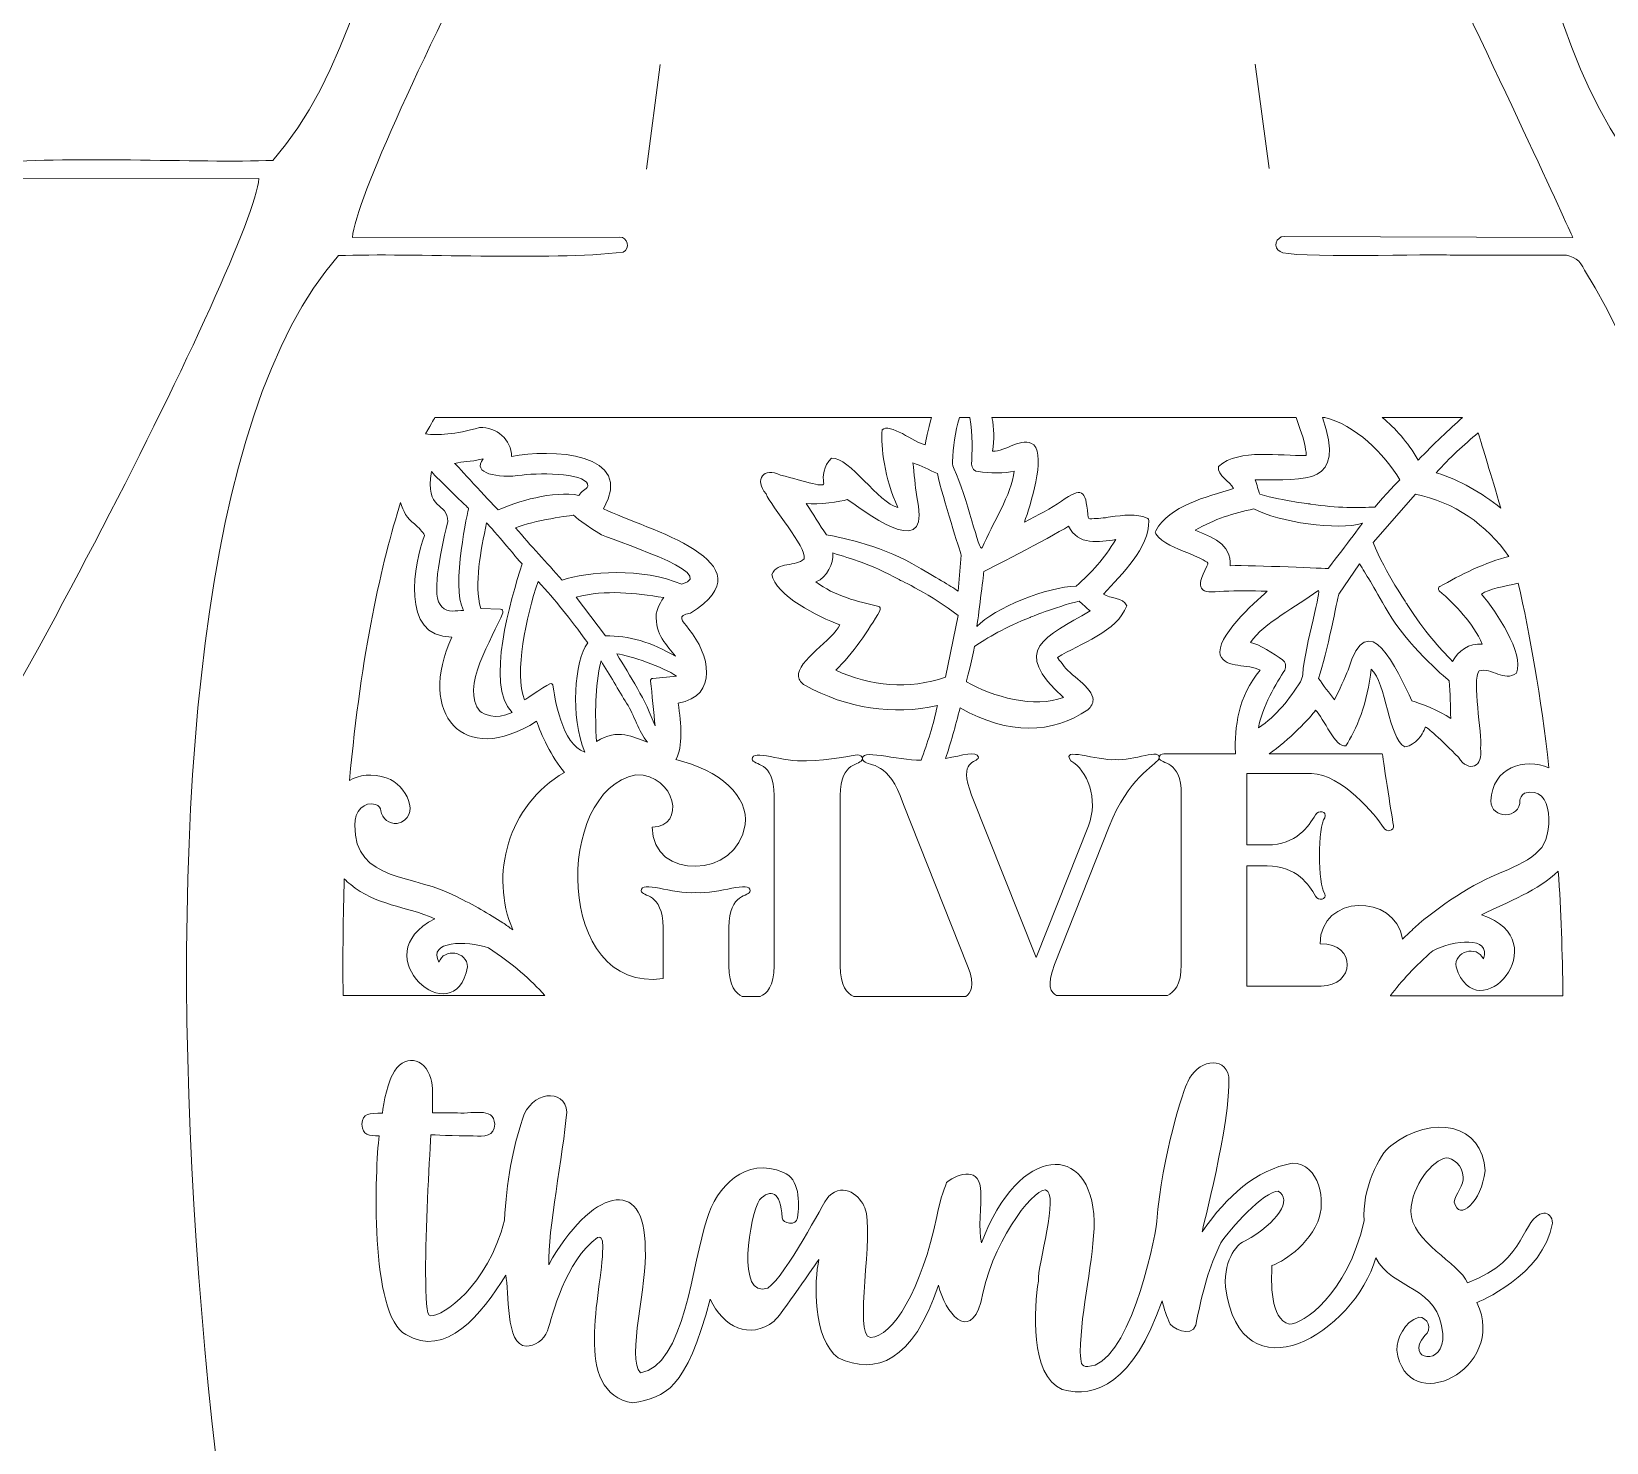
# Model space of a CAD drawing. Header units: inches. Extents: x -0.2 to 23, y 0 to 27.3.
# Drawn here: x 2.723 to 6.489, y 2.411 to 5.786 of the extents above; entities that cross this region are included whole.
import ezdxf

# ---------------------------------------------------------------- set-up
doc = ezdxf.new("R2010")
doc.units = ezdxf.units.IN
doc.header["$MEASUREMENT"] = 0
doc.layers.add('Paper Pumpkin Give Thanks', color=7, linetype='Continuous', lineweight=0)

msp = doc.modelspace()

# ---------------------------------------------------------------- linework, layer by layer
at = {"layer": 'Paper Pumpkin Give Thanks'}
for points, knots in [([(0.3208, 5.5125), (0.3292, 5.4903), (0.3486, 5.4764), (0.3722, 5.4764), (0.3722, 5.4764), (0.6417, 5.4764), (0.6417, 5.4764), (0.6681, 5.4736), (1.0361, 5.4847), (1.0486, 5.4681), (1.0667, 5.4597), (1.0583, 5.4319), (1.0389, 5.4319), (1.0389, 5.4319), (0.3486, 5.4347), (0.3486, 5.4347), (0.3486, 5.4347), (1.0014, 3.9847), (1.2917, 3.6569), (1.6903, 3.2097), (1.7681, 2.7278), (1.8056, 2.7278), (1.8417, 2.7278), (1.9778, 3.25), (2.3486, 3.6708), (2.5917, 3.9764), (3.2486, 5.25), (3.2667, 5.4347), (3.2667, 5.4347), (2.6278, 5.4333), (2.6278, 5.4333), (2.6083, 5.4333), (2.6014, 5.4611), (2.6194, 5.4694), (2.7944, 5.4903), (3.125, 5.4708), (3.3, 5.4778), (3.9667, 6.2347), (3.5722, 9.3139), (3.25, 9.8556), (3.2333, 9.8889), (3.2, 9.9111), (3.1639, 9.9111), (3.1639, 9.9111), (2.6083, 9.9111), (2.6083, 9.9111), (2.5833, 9.9111), (2.5694, 9.9236), (2.5611, 9.9403), (2.5514, 9.9639), (2.8347, 9.9542), (2.8361, 9.9778), (2.8264, 10.1208), (2.8875, 10.5028), (2.6639, 10.4986), (2.6639, 10.4986), (1.0181, 10.4986), (1.0181, 10.4986), (0.7778, 10.5), (0.8569, 10.1306), (0.8417, 9.9667), (0.8417, 9.9556), (1.1167, 9.9444), (1.1111, 9.9361), (1.1014, 9.9208), (1.0847, 9.9097), (1.0653, 9.9097), (1.0653, 9.9097), (0.5083, 9.9097), (0.5083, 9.9097), (0.4653, 9.9097), (0.425, 9.8833), (0.4083, 9.8417), (0.0403, 9.05), (-0.2472, 6.3847), (0.3208, 5.5125)], [0, 0, 0, 0, 1, 1, 1, 2, 2, 2, 3, 3, 3, 4, 4, 4, 5, 5, 5, 6, 6, 6, 7, 7, 7, 8, 8, 8, 9, 9, 9, 10, 10, 10, 11, 11, 11, 12, 12, 12, 13, 13, 13, 14, 14, 14, 15, 15, 15, 16, 16, 16, 17, 17, 17, 18, 18, 18, 19, 19, 19, 20, 20, 20, 21, 21, 21, 22, 22, 22, 23, 23, 23, 24, 24, 24, 25, 25, 25, 25]), ([(6.5236, 5.5125), (6.5319, 5.4903), (6.5514, 5.4764), (6.575, 5.4764), (6.575, 5.4764), (6.8444, 5.4764), (6.8444, 5.4764), (6.8708, 5.4736), (7.2389, 5.4847), (7.2514, 5.4681), (7.2694, 5.4597), (7.2611, 5.4319), (7.2417, 5.4319), (7.2417, 5.4319), (6.5514, 5.4347), (6.5514, 5.4347), (6.5514, 5.4347), (7.2042, 3.9847), (7.4944, 3.6569), (7.8931, 3.2097), (7.9708, 2.7278), (8.0083, 2.7278), (8.0444, 2.7278), (8.1806, 3.25), (8.5514, 3.6708), (8.7944, 3.9764), (9.4514, 5.25), (9.4694, 5.4347), (9.4694, 5.4347), (8.8306, 5.4333), (8.8306, 5.4333), (8.8111, 5.4333), (8.8042, 5.4611), (8.8222, 5.4694), (8.9972, 5.4903), (9.3278, 5.4708), (9.5028, 5.4778), (10.1694, 6.2347), (9.775, 9.3139), (9.4528, 9.8556), (9.4361, 9.8889), (9.4028, 9.9111), (9.3667, 9.9111), (9.3667, 9.9111), (8.8111, 9.9111), (8.8111, 9.9111), (8.7861, 9.9111), (8.7722, 9.9236), (8.7639, 9.9403), (8.7542, 9.9639), (9.0375, 9.9542), (9.0389, 9.9778), (9.0292, 10.1208), (9.0903, 10.5028), (8.8667, 10.4986), (8.8667, 10.4986), (7.2208, 10.4986), (7.2208, 10.4986), (6.9806, 10.5), (7.0597, 10.1306), (7.0444, 9.9667), (7.0444, 9.9556), (7.3194, 9.9444), (7.3139, 9.9361), (7.3042, 9.9208), (7.2875, 9.9097), (7.2681, 9.9097), (7.2681, 9.9097), (6.7111, 9.9097), (6.7111, 9.9097), (6.6681, 9.9097), (6.6278, 9.8833), (6.6111, 9.8417), (6.2431, 9.05), (5.9556, 6.3847), (6.5236, 5.5125)], [0, 0, 0, 0, 1, 1, 1, 2, 2, 2, 3, 3, 3, 4, 4, 4, 5, 5, 5, 6, 6, 6, 7, 7, 7, 8, 8, 8, 9, 9, 9, 10, 10, 10, 11, 11, 11, 12, 12, 12, 13, 13, 13, 14, 14, 14, 15, 15, 15, 16, 16, 16, 17, 17, 17, 18, 18, 18, 19, 19, 19, 20, 20, 20, 21, 21, 21, 22, 22, 22, 23, 23, 23, 24, 24, 24, 25, 25, 25, 25]), ([(6.4361, 5.2153), (6.4278, 5.2375), (6.4083, 5.2514), (6.3847, 5.2514), (6.3847, 5.2514), (6.1153, 5.2514), (6.1153, 5.2514), (6.0889, 5.2542), (5.7208, 5.2431), (5.7083, 5.2597), (5.6903, 5.2681), (5.6986, 5.2958), (5.7181, 5.2958), (5.7181, 5.2958), (6.4083, 5.2931), (6.4083, 5.2931), (6.4083, 5.2931), (5.7556, 6.7431), (5.4653, 7.0708), (5.0667, 7.5181), (4.9889, 8), (4.9514, 8), (4.9153, 8), (4.7792, 7.4778), (4.4083, 7.0569), (4.1653, 6.7514), (3.5083, 5.4778), (3.4903, 5.2931), (3.4903, 5.2931), (4.1292, 5.2944), (4.1292, 5.2944), (4.1486, 5.2944), (4.1556, 5.2667), (4.1375, 5.2583), (3.9625, 5.2375), (3.6319, 5.2569), (3.4569, 5.25), (2.7903, 4.4931), (3.1847, 1.4139), (3.5069, 0.8722), (3.5236, 0.8389), (3.5569, 0.8167), (3.5931, 0.8167), (3.5931, 0.8167), (4.1486, 0.8167), (4.1486, 0.8167), (4.1736, 0.8167), (4.1875, 0.8042), (4.1958, 0.7875), (4.2056, 0.7639), (3.9222, 0.7736), (3.9208, 0.75), (3.9306, 0.6069), (3.8694, 0.225), (4.0931, 0.2292), (4.0931, 0.2292), (5.7375, 0.2292), (5.7375, 0.2292), (5.9778, 0.2278), (5.8986, 0.5972), (5.9139, 0.7611), (5.9139, 0.7722), (5.6389, 0.7833), (5.6444, 0.7917), (5.6542, 0.8069), (5.6708, 0.8181), (5.6903, 0.8181), (5.6903, 0.8181), (6.25, 0.8181), (6.25, 0.8181), (6.2931, 0.8181), (6.3333, 0.8444), (6.35, 0.8861), (6.7167, 1.6778), (7.0042, 4.3431), (6.4361, 5.2153)], [0, 0, 0, 0, 1, 1, 1, 2, 2, 2, 3, 3, 3, 4, 4, 4, 5, 5, 5, 6, 6, 6, 7, 7, 7, 8, 8, 8, 9, 9, 9, 10, 10, 10, 11, 11, 11, 12, 12, 12, 13, 13, 13, 14, 14, 14, 15, 15, 15, 16, 16, 16, 17, 17, 17, 18, 18, 18, 19, 19, 19, 20, 20, 20, 21, 21, 21, 22, 22, 22, 23, 23, 23, 24, 24, 24, 25, 25, 25, 25]), ([(4.2264, 5.7069), (4.2264, 5.7069), (4.1931, 5.4569), (4.1931, 5.4569), (4.1931, 5.4569), (4.2264, 5.7069), (4.2264, 5.7069)], [0, 0, 0, 0, 1, 1, 1, 2, 2, 2, 2]), ([(5.6486, 5.7083), (5.6486, 5.7083), (5.6819, 5.4583), (5.6819, 5.4583), (5.6819, 5.4583), (5.6486, 5.7083), (5.6486, 5.7083)], [0, 0, 0, 0, 1, 1, 1, 2, 2, 2, 2]), ([(3.6875, 4.8625), (3.6875, 4.8625), (4.875, 4.8625), (4.875, 4.8625), (4.8667, 4.8333), (4.8611, 4.8069), (4.8597, 4.7972), (4.8347, 4.8028), (4.7736, 4.8514), (4.7569, 4.8333), (4.7528, 4.7917), (4.7625, 4.7194), (4.7944, 4.6472), (4.7486, 4.6583), (4.6792, 4.7681), (4.6361, 4.7653), (4.6153, 4.7486), (4.6153, 4.7181), (4.6167, 4.7083), (4.625, 4.6903), (4.5722, 4.7111), (4.5139, 4.725), (4.4736, 4.7458), (4.45, 4.7139), (4.4792, 4.6806), (4.4917, 4.6486), (4.5764, 4.5528), (4.5708, 4.525), (4.55, 4.5042), (4.5069, 4.5194), (4.4931, 4.4875), (4.5014, 4.4375), (4.6042, 4.3861), (4.6556, 4.3667), (4.6403, 4.3319), (4.5528, 4.2806), (4.5569, 4.2431), (4.5583, 4.2347), (4.5639, 4.2278), (4.5722, 4.2222), (4.6736, 4.1667), (4.7833, 4.15), (4.8889, 4.1736), (4.8792, 4.1278), (4.8653, 4.0833), (4.85, 4.0431), (4.7931, 4.0417), (4.6986, 4.0736), (4.7111, 4.0431), (4.7194, 4.0278), (4.7667, 4.0444), (4.8, 3.9583), (4.8, 3.9583), (4.8083, 3.9375), (4.8083, 3.9375), (4.8083, 3.9375), (4.8083, 3.9375), (4.8083, 3.9375), (4.8083, 3.9375), (4.8083, 3.9375), (4.8083, 3.9375), (4.8083, 3.9375), (4.9611, 3.5514), (4.9611, 3.5514), (4.9806, 3.5014), (4.9681, 3.4861), (4.9569, 3.4778), (4.9569, 3.4778), (4.6889, 3.4778), (4.6889, 3.4778), (4.6736, 3.4861), (4.6569, 3.5014), (4.6569, 3.5514), (4.6569, 3.5514), (4.6569, 3.9583), (4.6569, 3.9583), (4.6569, 4.0431), (4.7069, 4.0292), (4.7097, 4.0458), (4.7097, 4.0528), (4.7042, 4.0556), (4.6972, 4.0556), (4.6903, 4.0556), (4.6292, 4.0417), (4.5764, 4.0417), (4.5194, 4.0375), (4.4458, 4.0708), (4.4458, 4.0458), (4.4486, 4.0292), (4.4986, 4.0431), (4.4986, 3.9583), (4.4986, 3.9583), (4.4986, 3.5514), (4.4986, 3.5514), (4.4986, 3.5014), (4.4806, 3.4847), (4.4653, 3.4778), (4.4653, 3.4778), (4.4222, 3.4778), (4.4222, 3.4778), (4.4069, 3.4861), (4.3903, 3.5014), (4.3903, 3.5514), (4.3903, 3.5514), (4.3903, 3.6431), (4.3903, 3.6431), (4.3903, 3.7278), (4.4403, 3.7153), (4.4417, 3.7306), (4.4417, 3.7569), (4.3681, 3.7222), (4.3111, 3.7264), (4.2542, 3.7222), (4.1806, 3.7569), (4.1806, 3.7306), (4.1833, 3.7153), (4.2319, 3.7278), (4.2333, 3.6431), (4.2333, 3.6431), (4.2333, 3.5208), (4.2333, 3.5208), (3.9736, 3.4847), (3.9722, 3.9708), (4.1681, 4.0083), (4.2639, 4.0083), (4.2889, 3.8833), (4.2069, 3.8833), (4.2069, 3.7542), (4.4111, 3.7597), (4.4292, 3.8889), (4.4389, 3.9569), (4.3681, 4.0194), (4.2639, 4.0444), (4.2806, 4.0764), (4.2764, 4.1292), (4.2694, 4.1792), (4.3667, 4.1972), (4.3444, 4.2972), (4.2944, 4.3569), (4.2792, 4.3778), (4.2639, 4.3889), (4.2986, 4.3944), (4.4958, 4.5181), (4.1944, 4.5944), (4.0903, 4.6444), (4.1708, 4.7792), (3.9611, 4.7889), (3.8708, 4.7694), (3.8708, 4.8097), (3.8347, 4.8403), (3.7944, 4.8389), (3.7347, 4.8222), (3.6944, 4.8194), (3.6653, 4.8236), (3.6806, 4.8514), (3.6875, 4.8625), (3.6875, 4.8625)], [0, 0, 0, 0, 1, 1, 1, 2, 2, 2, 3, 3, 3, 4, 4, 4, 5, 5, 5, 6, 6, 6, 7, 7, 7, 8, 8, 8, 9, 9, 9, 10, 10, 10, 11, 11, 11, 12, 12, 12, 13, 13, 13, 14, 14, 14, 15, 15, 15, 16, 16, 16, 17, 17, 17, 18, 18, 18, 19, 19, 19, 20, 20, 20, 21, 21, 21, 22, 22, 22, 23, 23, 23, 24, 24, 24, 25, 25, 25, 26, 26, 26, 27, 27, 27, 28, 28, 28, 29, 29, 29, 30, 30, 30, 31, 31, 31, 32, 32, 32, 33, 33, 33, 34, 34, 34, 35, 35, 35, 36, 36, 36, 37, 37, 37, 38, 38, 38, 39, 39, 39, 40, 40, 40, 41, 41, 41, 42, 42, 42, 43, 43, 43, 44, 44, 44, 45, 45, 45, 46, 46, 46, 47, 47, 47, 48, 48, 48, 49, 49, 49, 50, 50, 50, 51, 51, 51, 52, 52, 52, 52]), ([(5.0194, 4.8625), (5.0194, 4.8625), (5.7472, 4.8625), (5.7472, 4.8625), (5.7542, 4.8375), (5.7667, 4.8111), (5.7681, 4.7931), (5.7694, 4.7847), (5.7722, 4.7736), (5.7708, 4.7722), (5.7069, 4.7694), (5.6125, 4.7903), (5.5611, 4.7458), (5.5583, 4.7222), (5.5875, 4.7111), (5.5972, 4.6931), (5.5319, 4.6722), (5.4444, 4.6528), (5.4111, 4.5917), (5.4097, 4.5889), (5.4097, 4.5875), (5.4111, 4.5847), (5.4278, 4.5625), (5.4583, 4.55), (5.4875, 4.5389), (5.5028, 4.5333), (5.5167, 4.5264), (5.5292, 4.5194), (5.5375, 4.5153), (5.5375, 4.5153), (5.5333, 4.5069), (5.5194, 4.4778), (5.5139, 4.4639), (5.5208, 4.4542), (5.5278, 4.4444), (5.5417, 4.4444), (5.5736, 4.4472), (5.6056, 4.4486), (5.6389, 4.4486), (5.6778, 4.4472), (5.6444, 4.4181), (5.5542, 4.3361), (5.5653, 4.2944), (5.5792, 4.2611), (5.6319, 4.275), (5.6611, 4.2583), (5.6069, 4.1958), (5.6, 4.1208), (5.6014, 4.0611), (5.6014, 4.0597), (5.6014, 4.0597), (5.6014, 4.0583), (5.6014, 4.0583), (5.4306, 4.0583), (5.4306, 4.0583), (5.425, 4.0583), (5.4181, 4.0556), (5.4194, 4.0486), (5.4222, 4.0319), (5.4722, 4.0458), (5.4722, 3.9611), (5.4722, 3.9611), (5.4722, 3.5542), (5.4722, 3.5542), (5.4722, 3.5042), (5.4542, 3.4875), (5.4389, 3.4806), (5.4389, 3.4806), (5.1736, 3.4806), (5.1736, 3.4806), (5.1611, 3.4875), (5.1486, 3.5028), (5.1694, 3.5542), (5.1694, 3.5542), (5.3, 3.8847), (5.3, 3.8847), (5.3444, 4), (5.4097, 4.0306), (5.4181, 4.0458), (5.4278, 4.075), (5.3556, 4.0403), (5.3153, 4.0444), (5.2708, 4.0417), (5.1819, 4.0764), (5.2083, 4.0417), (5.2472, 4.0194), (5.275, 3.95), (5.25, 3.8861), (5.25, 3.8861), (5.125, 3.5708), (5.125, 3.5708), (5.125, 3.5708), (4.9708, 3.9597), (4.9708, 3.9597), (4.9375, 4.0458), (4.9833, 4.0347), (4.9875, 4.05), (4.9819, 4.0667), (4.95, 4.0542), (4.9083, 4.0472), (4.9208, 4.0833), (4.9319, 4.1236), (4.9431, 4.1681), (5.0597, 4.1028), (5.1639, 4.1056), (5.2486, 4.1639), (5.2569, 4.1708), (5.2611, 4.1792), (5.2611, 4.1875), (5.2611, 4.2181), (5.2042, 4.2472), (5.1889, 4.2722), (5.1833, 4.2792), (5.1764, 4.2861), (5.1764, 4.2889), (5.2292, 4.3222), (5.3194, 4.35), (5.3417, 4.4125), (5.3319, 4.4333), (5.3028, 4.4292), (5.2861, 4.4403), (5.3306, 4.4903), (5.3958, 4.5486), (5.3944, 4.6167), (5.3944, 4.6194), (5.3931, 4.6208), (5.3903, 4.6222), (5.3653, 4.6333), (5.3333, 4.6292), (5.3028, 4.625), (5.2875, 4.6222), (5.2722, 4.6208), (5.2583, 4.6208), (5.25, 4.6194), (5.25, 4.6194), (5.2486, 4.6306), (5.2458, 4.6611), (5.2431, 4.6764), (5.2333, 4.6819), (5.2236, 4.6861), (5.2111, 4.6806), (5.1861, 4.6625), (5.1597, 4.6458), (5.1306, 4.6292), (5.0972, 4.6125), (5.1111, 4.6528), (5.1486, 4.768), (5.1194, 4.7972), (5.0917, 4.8194), (5.0528, 4.7806), (5.0208, 4.7819), (5.025, 4.8097), (5.025, 4.8375), (5.0194, 4.8625)], [0, 0, 0, 0, 1, 1, 1, 2, 2, 2, 3, 3, 3, 4, 4, 4, 5, 5, 5, 6, 6, 6, 7, 7, 7, 8, 8, 8, 9, 9, 9, 10, 10, 10, 11, 11, 11, 12, 12, 12, 13, 13, 13, 14, 14, 14, 15, 15, 15, 16, 16, 16, 17, 17, 17, 18, 18, 18, 19, 19, 19, 20, 20, 20, 21, 21, 21, 22, 22, 22, 23, 23, 23, 24, 24, 24, 25, 25, 25, 26, 26, 26, 27, 27, 27, 28, 28, 28, 29, 29, 29, 30, 30, 30, 31, 31, 31, 32, 32, 32, 33, 33, 33, 34, 34, 34, 35, 35, 35, 36, 36, 36, 37, 37, 37, 38, 38, 38, 39, 39, 39, 40, 40, 40, 41, 41, 41, 42, 42, 42, 43, 43, 43, 44, 44, 44, 45, 45, 45, 46, 46, 46, 47, 47, 47, 48, 48, 48, 49, 49, 49, 50, 50, 50, 51, 51, 51, 51]), ([(4.9417, 4.8625), (4.9417, 4.8625), (4.9667, 4.8625), (4.9667, 4.8625), (4.9736, 4.8222), (4.9722, 4.7764), (4.9708, 4.7514), (4.9708, 4.7417), (4.9778, 4.7333), (4.9875, 4.7333), (5.0111, 4.7306), (5.0528, 4.7278), (5.0722, 4.7347), (5.0667, 4.6778), (5.0208, 4.6097), (4.9958, 4.5514), (4.9889, 4.5361), (4.9597, 4.6764), (4.9292, 4.7389), (4.9264, 4.7444), (4.925, 4.75), (4.925, 4.7569), (4.9264, 4.7917), (4.9306, 4.8278), (4.9417, 4.8625)], [0, 0, 0, 0, 1, 1, 1, 2, 2, 2, 3, 3, 3, 4, 4, 4, 5, 5, 5, 6, 6, 6, 7, 7, 7, 8, 8, 8, 8]), ([(5.8153, 4.8625), (5.8861, 4.8472), (5.9583, 4.775), (5.9944, 4.7139), (5.9944, 4.7139), (5.9569, 4.675), (5.9347, 4.6486), (5.8986, 4.6472), (5.8444, 4.6458), (5.7819, 4.6556), (5.7819, 4.6556), (5.7208, 4.6625), (5.6597, 4.6792), (5.6569, 4.6875), (5.6528, 4.7028), (5.6486, 4.7139), (5.7736, 4.7153), (5.8653, 4.6986), (5.8097, 4.8625), (5.8097, 4.8625), (5.8153, 4.8625), (5.8153, 4.8625)], [0, 0, 0, 0, 1, 1, 1, 2, 2, 2, 3, 3, 3, 4, 4, 4, 5, 5, 5, 6, 6, 6, 7, 7, 7, 7]), ([(6.1444, 4.8625), (6.1125, 4.8347), (6.0764, 4.8), (6.0389, 4.7611), (6.0125, 4.8042), (5.9847, 4.8375), (5.9528, 4.8625), (5.9528, 4.8625), (6.1444, 4.8625), (6.1444, 4.8625)], [0, 0, 0, 0, 1, 1, 1, 2, 2, 2, 3, 3, 3, 3]), ([(6.2361, 4.6458), (6.1903, 4.6833), (6.1389, 4.7125), (6.0819, 4.7306), (6.1139, 4.7667), (6.1472, 4.7972), (6.1819, 4.8264), (6.1931, 4.7889), (6.2125, 4.7278), (6.2361, 4.6458)], [0, 0, 0, 0, 1, 1, 1, 2, 2, 2, 3, 3, 3, 3]), ([(3.7347, 4.7528), (3.7569, 4.7583), (3.7681, 4.7556), (3.8028, 4.7639), (3.775, 4.7292), (3.8361, 4.7167), (3.8958, 4.725), (3.9458, 4.7319), (4.0583, 4.7278), (4.0528, 4.6986), (4.05, 4.6903), (4.0361, 4.6861), (4.0319, 4.6764), (3.9708, 4.6889), (3.8819, 4.6611), (3.8389, 4.6417), (3.8153, 4.6653), (3.7403, 4.7486), (3.7347, 4.7528)], [0, 0, 0, 0, 1, 1, 1, 2, 2, 2, 3, 3, 3, 4, 4, 4, 5, 5, 5, 6, 6, 6, 6]), ([(4.9458, 4.5333), (4.9458, 4.5333), (4.9389, 4.4472), (4.9389, 4.4472), (4.9167, 4.4625), (4.8917, 4.4764), (4.8278, 4.5139), (4.7528, 4.5569), (4.6403, 4.5806), (4.6236, 4.5819), (4.6069, 4.6069), (4.5917, 4.6333), (4.575, 4.6569), (4.6056, 4.6542), (4.6569, 4.6611), (4.6736, 4.6667), (4.7389, 4.6208), (4.8778, 4.5181), (4.8389, 4.6778), (4.8361, 4.6944), (4.8333, 4.7306), (4.8306, 4.7542), (4.85, 4.7472), (4.8694, 4.7375), (4.8889, 4.7292), (4.9028, 4.6667), (4.9431, 4.5444), (4.9458, 4.5333)], [0, 0, 0, 0, 1, 1, 1, 2, 2, 2, 3, 3, 3, 4, 4, 4, 5, 5, 5, 6, 6, 6, 7, 7, 7, 8, 8, 8, 9, 9, 9, 9]), ([(3.7556, 4.4014), (3.7389, 4.4014), (3.7181, 4.3944), (3.7042, 4.4097), (3.6778, 4.4347), (3.6986, 4.5278), (3.7181, 4.6139), (3.7194, 4.6611), (3.6625, 4.6389), (3.6792, 4.7333), (3.6819, 4.7292), (3.7597, 4.6528), (3.7681, 4.6458), (3.7681, 4.6458), (3.725, 4.4583), (3.7556, 4.4014)], [0, 0, 0, 0, 1, 1, 1, 2, 2, 2, 3, 3, 3, 4, 4, 4, 5, 5, 5, 5]), ([(6.0903, 4.4583), (6.0861, 4.4569), (6.0861, 4.4514), (6.0889, 4.4486), (6.1278, 4.4139), (6.1694, 4.3722), (6.1917, 4.3208), (6.1611, 4.3236), (6.1333, 4.3042), (6.1208, 4.2792), (6.0889, 4.3139), (6.0542, 4.3486), (6.0125, 4.4153), (6.0125, 4.4167), (5.9611, 4.4889), (5.9306, 4.5639), (5.9306, 4.5639), (6.0319, 4.6792), (6.0319, 4.6792), (6.125, 4.6611), (6.2014, 4.6069), (6.2556, 4.5306), (6.2028, 4.5181), (6.1361, 4.4847), (6.0903, 4.4583)], [0, 0, 0, 0, 1, 1, 1, 2, 2, 2, 3, 3, 3, 4, 4, 4, 5, 5, 5, 6, 6, 6, 7, 7, 7, 8, 8, 8, 8]), ([(3.6056, 4.6597), (3.6111, 4.6389), (3.6208, 4.6208), (3.6389, 4.6083), (3.6486, 4.5986), (3.6583, 4.5903), (3.6625, 4.5806), (3.6389, 4.5153), (3.6028, 4.3375), (3.7278, 4.3375), (3.6444, 4.1556), (3.7542, 4.0236), (3.9306, 4.1361), (3.9403, 4.1083), (3.9667, 4.0486), (3.9972, 4.0139), (3.8611, 3.9347), (3.8181, 3.7681), (3.8736, 3.6375), (3.8653, 3.6431), (3.8583, 3.6486), (3.85, 3.6542), (3.8167, 3.675), (3.7806, 3.6972), (3.7389, 3.7167), (3.6431, 3.7708), (3.4944, 3.75), (3.4958, 3.8875), (3.4944, 3.9208), (3.5194, 3.9458), (3.5458, 3.9375), (3.5542, 3.9347), (3.5583, 3.9278), (3.5583, 3.9222), (3.5611, 3.9028), (3.5778, 3.8903), (3.5972, 3.8917), (3.6583, 3.9069), (3.6167, 3.9861), (3.5736, 4), (3.5361, 4.0125), (3.5056, 4.0083), (3.4833, 3.9944), (3.5111, 4.3014), (3.5611, 4.5194), (3.6056, 4.6597)], [0, 0, 0, 0, 1, 1, 1, 2, 2, 2, 3, 3, 3, 4, 4, 4, 5, 5, 5, 6, 6, 6, 7, 7, 7, 8, 8, 8, 9, 9, 9, 10, 10, 10, 11, 11, 11, 12, 12, 12, 13, 13, 13, 14, 14, 14, 15, 15, 15, 15]), ([(5.5056, 4.5931), (5.5528, 4.6208), (5.5958, 4.6333), (5.6458, 4.6444), (5.7042, 4.6125), (5.8472, 4.5917), (5.9056, 4.6097), (5.8819, 4.5792), (5.8236, 4.5014), (5.8236, 4.5014), (5.8236, 4.5014), (5.6458, 4.5097), (5.5889, 4.5083), (5.5931, 4.5611), (5.5431, 4.5778), (5.5056, 4.5931)], [0, 0, 0, 0, 1, 1, 1, 2, 2, 2, 3, 3, 3, 4, 4, 4, 5, 5, 5, 5]), ([(3.8722, 4.1569), (3.8306, 4.1375), (3.8042, 4.1542), (3.7958, 4.1597), (3.7458, 4.2153), (3.8264, 4.3361), (3.85, 4.3958), (3.8514, 4.4), (3.8486, 4.4042), (3.8444, 4.4042), (3.8444, 4.4042), (3.7972, 4.4056), (3.7972, 4.4056), (3.7806, 4.4653), (3.7972, 4.5431), (3.8111, 4.6111), (3.825, 4.5958), (3.8958, 4.5125), (3.8958, 4.5125), (3.8694, 4.4264), (3.8069, 4.225), (3.8722, 4.1569)], [0, 0, 0, 0, 1, 1, 1, 2, 2, 2, 3, 3, 3, 4, 4, 4, 5, 5, 5, 6, 6, 6, 7, 7, 7, 7]), ([(3.9917, 4.4736), (3.9542, 4.5167), (3.9167, 4.5556), (3.8806, 4.5986), (3.9222, 4.6167), (4.0167, 4.6292), (4.0194, 4.6292), (4.0194, 4.6292), (4.0306, 4.6167), (4.0792, 4.5861), (4.1, 4.5708), (4.375, 4.4903), (4.2778, 4.4639), (4.1847, 4.5042), (4.0514, 4.4944), (3.9917, 4.4736)], [0, 0, 0, 0, 1, 1, 1, 2, 2, 2, 3, 3, 3, 4, 4, 4, 5, 5, 5, 5]), ([(4.9833, 4.3625), (4.9889, 4.4), (5, 4.4944), (5, 4.4944), (5, 4.4944), (5.1556, 4.5736), (5.2028, 4.6028), (5.225, 4.5556), (5.2764, 4.5653), (5.3153, 4.5708), (5.2875, 4.525), (5.2583, 4.4917), (5.2208, 4.4597), (5.1542, 4.4583), (5.0236, 4.4069), (4.9833, 4.3625)], [0, 0, 0, 0, 1, 1, 1, 2, 2, 2, 3, 3, 3, 4, 4, 4, 5, 5, 5, 5]), ([(4.7486, 4.4111), (4.6986, 4.4222), (4.6431, 4.4361), (4.5986, 4.4694), (4.6264, 4.4819), (4.6403, 4.5125), (4.6389, 4.5389), (4.6833, 4.525), (4.7292, 4.5125), (4.7972, 4.475), (4.7986, 4.475), (4.8764, 4.4375), (4.9389, 4.3889), (4.9389, 4.3889), (4.9083, 4.2417), (4.9083, 4.2417), (4.8208, 4.2111), (4.7292, 4.2208), (4.6458, 4.2583), (4.6861, 4.2958), (4.725, 4.3556), (4.7514, 4.4), (4.7542, 4.4056), (4.7514, 4.4111), (4.7486, 4.4111)], [0, 0, 0, 0, 1, 1, 1, 2, 2, 2, 3, 3, 3, 4, 4, 4, 5, 5, 5, 6, 6, 6, 7, 7, 7, 8, 8, 8, 8]), ([(5.9667, 4.3972), (6.0111, 4.3208), (6.1, 4.2431), (6.1125, 4.2333), (6.1153, 4.2028), (6.1153, 4.1722), (6.1167, 4.1431), (6.0903, 4.1611), (6.0417, 4.1806), (6.0236, 4.1847), (5.9889, 4.2583), (5.9181, 4.4208), (5.8708, 4.2583), (5.8653, 4.2431), (5.8486, 4.2083), (5.8389, 4.1875), (5.825, 4.2042), (5.8125, 4.2222), (5.8, 4.2389), (5.8208, 4.3), (5.8458, 4.4292), (5.8486, 4.4403), (5.8486, 4.4403), (5.8986, 4.5125), (5.8986, 4.5125), (5.9139, 4.4889), (5.9292, 4.4625), (5.9667, 4.3972)], [0, 0, 0, 0, 1, 1, 1, 2, 2, 2, 3, 3, 3, 4, 4, 4, 5, 5, 5, 6, 6, 6, 7, 7, 7, 8, 8, 8, 9, 9, 9, 9]), ([(3.9347, 4.4708), (3.9764, 4.4236), (4.0083, 4.3861), (4.0528, 4.3236), (4.0208, 4.2806), (4.0111, 4.1472), (4.0458, 4.0625), (3.9903, 4.0792), (3.9736, 4.1958), (3.9694, 4.2236), (3.9681, 4.225), (3.9667, 4.2264), (3.9653, 4.2264), (3.9653, 4.2306), (3.9028, 4.1875), (3.9014, 4.1875), (3.8778, 4.2514), (3.9042, 4.3861), (3.9347, 4.4708)], [0, 0, 0, 0, 1, 1, 1, 2, 2, 2, 3, 3, 3, 4, 4, 4, 5, 5, 5, 6, 6, 6, 6]), ([(4.2625, 4.2917), (4.2069, 4.325), (4.15, 4.3417), (4.0958, 4.3403), (4.0958, 4.3403), (4.025, 4.4333), (4.025, 4.4333), (4.0986, 4.4514), (4.1639, 4.4431), (4.2347, 4.4319), (4.2222, 4.4153), (4.2181, 4.3986), (4.2167, 4.3931), (4.2139, 4.3417), (4.2431, 4.3181), (4.2625, 4.2917)], [0, 0, 0, 0, 1, 1, 1, 2, 2, 2, 3, 3, 3, 4, 4, 4, 5, 5, 5, 5]), ([(6.3514, 4.025), (6.2931, 4.05), (6.2153, 4.0264), (6.2125, 3.9458), (6.2125, 3.9014), (6.2833, 3.9014), (6.2819, 3.9472), (6.2819, 3.9514), (6.2861, 3.9597), (6.2931, 3.9639), (6.3639, 3.9875), (6.3625, 3.8583), (6.3278, 3.8278), (6.3069, 3.8042), (6.2764, 3.7917), (6.2389, 3.775), (6.1722, 3.75), (6.0847, 3.6917), (6.0306, 3.6431), (6.0208, 3.6333), (6.0111, 3.625), (6.0014, 3.6153), (5.9833, 3.7264), (5.8042, 3.7222), (5.8042, 3.6042), (5.8944, 3.6042), (5.8861, 3.5028), (5.8069, 3.5028), (5.8069, 3.5028), (5.6292, 3.5028), (5.6292, 3.5028), (5.6292, 3.5028), (5.6292, 3.7903), (5.6292, 3.7903), (5.6292, 3.7903), (5.6778, 3.7903), (5.6778, 3.7903), (5.7486, 3.7903), (5.7778, 3.7444), (5.7931, 3.7181), (5.8, 3.7056), (5.8208, 3.7097), (5.8153, 3.7236), (5.7986, 3.7458), (5.7986, 3.8847), (5.8153, 3.9056), (5.8222, 3.9222), (5.7986, 3.9236), (5.7931, 3.9125), (5.7764, 3.8847), (5.7472, 3.8403), (5.6778, 3.8403), (5.6778, 3.8403), (5.6292, 3.8403), (5.6292, 3.8403), (5.6292, 3.8403), (5.6292, 4.0111), (5.6292, 4.0111), (5.6292, 4.0111), (5.7833, 4.0111), (5.7833, 4.0111), (5.8542, 4.0111), (5.9389, 3.9097), (5.9556, 3.8819), (5.9625, 3.8694), (5.9819, 3.8736), (5.9792, 3.8875), (5.975, 3.9125), (5.9528, 4.0583), (5.9528, 4.0583), (5.9528, 4.0583), (5.6819, 4.0583), (5.6819, 4.0583), (5.7292, 4.0903), (5.7819, 4.1458), (5.7931, 4.1625), (5.8125, 4.1444), (5.8417, 4.0708), (5.8653, 4.0778), (5.8903, 4.1125), (5.9181, 4.1819), (5.9264, 4.2611), (5.9625, 4.2278), (5.9667, 4.0958), (6.0069, 4.075), (6.0347, 4.0792), (6.0486, 4.1069), (6.0528, 4.1153), (6.0542, 4.1181), (6.0556, 4.1208), (6.0556, 4.1222), (6.0597, 4.1236), (6.0931, 4.0917), (6.1347, 4.05), (6.1597, 4.0111), (6.1958, 4.0278), (6.1875, 4.0722), (6.1931, 4.1069), (6.1653, 4.2347), (6.1847, 4.2569), (6.2139, 4.2653), (6.2444, 4.2292), (6.2736, 4.2514), (6.2917, 4.3), (6.2264, 4.3972), (6.1903, 4.4403), (6.2069, 4.4528), (6.2444, 4.4583), (6.2778, 4.4667), (6.3056, 4.3444), (6.3319, 4.1972), (6.3514, 4.025)], [0, 0, 0, 0, 1, 1, 1, 2, 2, 2, 3, 3, 3, 4, 4, 4, 5, 5, 5, 6, 6, 6, 7, 7, 7, 8, 8, 8, 9, 9, 9, 10, 10, 10, 11, 11, 11, 12, 12, 12, 13, 13, 13, 14, 14, 14, 15, 15, 15, 16, 16, 16, 17, 17, 17, 18, 18, 18, 19, 19, 19, 20, 20, 20, 21, 21, 21, 22, 22, 22, 23, 23, 23, 24, 24, 24, 25, 25, 25, 26, 26, 26, 27, 27, 27, 28, 28, 28, 29, 29, 29, 30, 30, 30, 31, 31, 31, 32, 32, 32, 33, 33, 33, 34, 34, 34, 35, 35, 35, 36, 36, 36, 37, 37, 37, 37]), ([(5.7139, 4.2833), (5.6944, 4.2972), (5.6583, 4.3208), (5.6375, 4.325), (5.6708, 4.3722), (5.7472, 4.4097), (5.7986, 4.4486), (5.8111, 4.4583), (5.7681, 4.3194), (5.7625, 4.2486), (5.7625, 4.2417), (5.7597, 4.2361), (5.7569, 4.2306), (5.7319, 4.1903), (5.7, 4.1486), (5.6569, 4.1208), (5.6639, 4.1681), (5.7014, 4.2306), (5.7194, 4.2583), (5.7236, 4.2667), (5.7222, 4.2778), (5.7139, 4.2833)], [0, 0, 0, 0, 1, 1, 1, 2, 2, 2, 3, 3, 3, 4, 4, 4, 5, 5, 5, 6, 6, 6, 7, 7, 7, 7]), ([(5.1111, 4.3847), (5.1111, 4.3847), (5.1667, 4.4083), (5.2278, 4.4236), (5.2347, 4.4181), (5.2458, 4.4069), (5.2542, 4.4), (5.1472, 4.3375), (5.0625, 4.3083), (5.1903, 4.1931), (5.1222, 4.1667), (5.0208, 4.1944), (4.9583, 4.2306), (4.9583, 4.2306), (4.9708, 4.2819), (4.9778, 4.3153), (5.0069, 4.3347), (5.0528, 4.3625), (5.1111, 4.3847)], [0, 0, 0, 0, 1, 1, 1, 2, 2, 2, 3, 3, 3, 4, 4, 4, 5, 5, 5, 6, 6, 6, 6]), ([(4.2139, 4.125), (4.1917, 4.1861), (4.1542, 4.2458), (4.1222, 4.2972), (4.1542, 4.2944), (4.2333, 4.2653), (4.2653, 4.2444), (4.2653, 4.2444), (4.2083, 4.2389), (4.2083, 4.2389), (4.2056, 4.2389), (4.2028, 4.2361), (4.2028, 4.2319), (4.2069, 4.2028), (4.2111, 4.1542), (4.2139, 4.125)], [0, 0, 0, 0, 1, 1, 1, 2, 2, 2, 3, 3, 3, 4, 4, 4, 5, 5, 5, 5]), ([(4.0847, 4.2806), (4.1042, 4.2486), (4.1278, 4.2097), (4.1458, 4.1792), (4.1653, 4.15), (4.1736, 4.1125), (4.1958, 4.0861), (4.1625, 4.0972), (4.125, 4.1208), (4.0736, 4.0875), (4.0708, 4.1542), (4.0694, 4.2167), (4.0847, 4.2806)], [0, 0, 0, 0, 1, 1, 1, 2, 2, 2, 3, 3, 3, 4, 4, 4, 4]), ([(5.9722, 3.4806), (5.9986, 3.5139), (6.0319, 3.5514), (6.0736, 3.5875), (6.1222, 3.6125), (6.2153, 3.6236), (6.1944, 3.5681), (6.1792, 3.6014), (6.1236, 3.5861), (6.1292, 3.5486), (6.1792, 3.3903), (6.3778, 3.6097), (6.1903, 3.6736), (6.2542, 3.7042), (6.3264, 3.7319), (6.3736, 3.7778), (6.3806, 3.6833), (6.3833, 3.5833), (6.3847, 3.4792), (6.3847, 3.4792), (5.9722, 3.4792), (5.9722, 3.4792), (5.9722, 3.4792), (5.9722, 3.4806), (5.9722, 3.4806)], [0, 0, 0, 0, 1, 1, 1, 2, 2, 2, 3, 3, 3, 4, 4, 4, 5, 5, 5, 6, 6, 6, 7, 7, 7, 8, 8, 8, 8]), ([(3.4681, 3.4806), (3.4667, 3.5792), (3.4681, 3.6722), (3.4708, 3.7597), (3.475, 3.7542), (3.4806, 3.75), (3.4861, 3.7458), (3.5444, 3.6958), (3.6181, 3.6944), (3.6875, 3.6639), (3.5111, 3.5764), (3.7361, 3.3847), (3.7653, 3.5486), (3.7653, 3.5861), (3.7083, 3.5944), (3.6972, 3.5597), (3.6694, 3.6111), (3.7625, 3.6125), (3.8153, 3.5944), (3.8736, 3.5556), (3.9181, 3.5167), (3.95, 3.4806), (3.95, 3.4806), (3.4681, 3.4806), (3.4681, 3.4806)], [0, 0, 0, 0, 1, 1, 1, 2, 2, 2, 3, 3, 3, 4, 4, 4, 5, 5, 5, 6, 6, 6, 7, 7, 7, 8, 8, 8, 8]), ([(6.1792, 2.7458), (6.2542, 2.5861), (6.0097, 2.4667), (5.9875, 2.6319), (5.9875, 2.6597), (6.0056, 2.7), (6.0403, 2.7111), (6.0611, 2.7111), (6.0736, 2.6819), (6.0542, 2.6667), (6.0042, 2.6083), (6.1042, 2.5903), (6.0972, 2.6708), (6.0903, 2.7861), (5.975, 2.7764), (5.9375, 2.8528), (5.8861, 2.6736), (5.6153, 2.5097), (5.5778, 2.7833), (5.5736, 2.8528), (5.6097, 2.8903), (5.625, 2.8931), (5.7042, 2.9375), (5.7375, 2.9917), (5.7042, 3.0125), (5.6694, 3.0125), (5.5875, 2.9208), (5.5667, 2.8889), (5.5389, 2.8319), (5.5222, 2.7694), (5.5097, 2.7056), (5.5083, 2.6611), (5.4611, 2.6764), (5.4458, 2.6944), (5.4375, 2.7125), (5.4306, 2.7306), (5.4264, 2.75), (5.3569, 2.5514), (5.2681, 2.5167), (5.1875, 2.5375), (5.1083, 2.5722), (5.1208, 2.7347), (5.1306, 2.7972), (5.1278, 2.8361), (5.1819, 3.0056), (5.1472, 3.0153), (5.1139, 3.0153), (5.0153, 2.8819), (4.9931, 2.7458), (4.9653, 2.6514), (4.9069, 2.7208), (4.8917, 2.7875), (4.8306, 2.6042), (4.7417, 2.5708), (4.6514, 2.6139), (4.5903, 2.6597), (4.5944, 2.7972), (4.6056, 2.8486), (4.6, 2.8431), (4.5139, 2.7139), (4.4986, 2.7014), (4.4403, 2.6556), (4.3764, 2.6875), (4.3458, 2.7542), (4.2875, 2.5347), (4.2389, 2.5208), (4.1611, 2.5056), (4.0125, 2.5306), (4.0875, 2.7694), (4.0889, 2.8764), (4.0889, 2.8944), (4.0875, 2.9042), (4.0764, 2.9014), (3.9986, 2.8444), (3.9681, 2.7153), (3.9569, 2.6778), (3.9486, 2.6556), (3.925, 2.6417), (3.9056, 2.6417), (3.8556, 2.6417), (3.8653, 2.775), (3.8569, 2.8111), (3.8, 2.7181), (3.7125, 2.6111), (3.6181, 2.6694), (3.5306, 2.7139), (3.5444, 3.0681), (3.5542, 3.1444), (3.5292, 3.1458), (3.5153, 3.1444), (3.5125, 3.1722), (3.5153, 3.2), (3.5292, 3.1986), (3.5625, 3.1986), (3.5625, 3.2208), (3.5792, 3.2833), (3.5861, 3.2903), (3.6111, 3.3431), (3.6639, 3.3319), (3.6778, 3.2819), (3.6833, 3.2694), (3.6819, 3.2222), (3.6819, 3.2), (3.6819, 3.2), (3.7333, 3.2), (3.7333, 3.2), (3.775, 3.1944), (3.8278, 3.2167), (3.8306, 3.1722), (3.8306, 3.1431), (3.8056, 3.1431), (3.7792, 3.1444), (3.7375, 3.1444), (3.6778, 3.1472), (3.6778, 3.1472), (3.6736, 3.0736), (3.6653, 2.9208), (3.6653, 2.8167), (3.6667, 2.7569), (3.6653, 2.7139), (3.6778, 2.7139), (3.7069, 2.7139), (3.8125, 2.7833), (3.8542, 2.9431), (3.8583, 3.0333), (3.8736, 3.1167), (3.8972, 3.1847), (3.9153, 3.25), (3.9986, 3.2611), (4.0028, 3.2014), (3.9944, 3.1), (3.9569, 2.9181), (3.9597, 2.8361), (4.0583, 3.0153), (4.1917, 3.0542), (4.1903, 2.875), (4.1972, 2.7931), (4.1444, 2.6097), (4.1792, 2.5778), (4.2833, 2.5917), (4.3042, 2.8444), (4.3375, 2.9444), (4.3611, 3.0236), (4.4306, 3.0958), (4.5208, 3.0569), (4.5597, 3.0431), (4.5597, 2.9847), (4.5542, 2.9486), (4.5528, 2.9278), (4.5181, 2.9347), (4.5181, 2.9486), (4.5139, 3.0139), (4.4903, 3.0181), (4.4639, 2.9917), (4.4403, 2.9569), (4.4069, 2.7514), (4.4833, 2.7806), (4.5306, 2.8139), (4.6125, 2.9806), (4.6292, 3), (4.6667, 3.0361), (4.7056, 2.9986), (4.7153, 2.9722), (4.7403, 2.9139), (4.6861, 2.6653), (4.7292, 2.6625), (4.7806, 2.6611), (4.8528, 2.7792), (4.8875, 2.9514), (4.8958, 2.9972), (4.9097, 3.0278), (4.9111, 3.0333), (4.9417, 3.0569), (4.9917, 3.0708), (4.9931, 3.0097), (4.9944, 2.9847), (4.9861, 2.9167), (4.9944, 2.8889), (5.0833, 3.1264), (5.2583, 3.1319), (5.2639, 2.9403), (5.2639, 2.8514), (5.2319, 2.7292), (5.2306, 2.6278), (5.2319, 2.6014), (5.2319, 2.5917), (5.2486, 2.5931), (5.3431, 2.5931), (5.4069, 2.8806), (5.4139, 2.9403), (5.425, 3.0958), (5.4792, 3.2597), (5.4875, 3.2736), (5.5083, 3.3236), (5.575, 3.3389), (5.5861, 3.2861), (5.5903, 3.175), (5.5208, 2.9167), (5.5222, 2.9153), (5.5819, 3.0014), (5.65, 3.0625), (5.7375, 3.0792), (5.8028, 3.0792), (5.8194, 2.9875), (5.7986, 2.9389), (5.7694, 2.8708), (5.6958, 2.8347), (5.6889, 2.8347), (5.6875, 2.7958), (5.6833, 2.7056), (5.7306, 2.6944), (5.7625, 2.6944), (5.8681, 2.7625), (5.9097, 2.9417), (5.9028, 3.0139), (5.9458, 3.1028), (5.9736, 3.1208), (6.0722, 3.1986), (6.1944, 3.1722), (6.1986, 3.0611), (6.1903, 2.9875), (6.1361, 2.9375), (6.125, 2.9861), (6.1264, 3.0042), (6.15, 3.0292), (6.1458, 3.0458), (6.1458, 3.075), (6.1208, 3.0917), (6.1056, 3.0917), (6.0736, 3.0875), (6.0236, 3.0264), (6.0208, 2.9639), (6.0222, 2.8917), (6.1361, 2.8403), (6.1569, 2.7931), (6.3056, 2.8486), (6.2833, 2.95), (6.3389, 2.9597), (6.35, 2.9597), (6.3597, 2.9514), (6.3597, 2.9361), (6.3389, 2.8097), (6.1792, 2.7458), (6.1792, 2.7458)], [0, 0, 0, 0, 1, 1, 1, 2, 2, 2, 3, 3, 3, 4, 4, 4, 5, 5, 5, 6, 6, 6, 7, 7, 7, 8, 8, 8, 9, 9, 9, 10, 10, 10, 11, 11, 11, 12, 12, 12, 13, 13, 13, 14, 14, 14, 15, 15, 15, 16, 16, 16, 17, 17, 17, 18, 18, 18, 19, 19, 19, 20, 20, 20, 21, 21, 21, 22, 22, 22, 23, 23, 23, 24, 24, 24, 25, 25, 25, 26, 26, 26, 27, 27, 27, 28, 28, 28, 29, 29, 29, 30, 30, 30, 31, 31, 31, 32, 32, 32, 33, 33, 33, 34, 34, 34, 35, 35, 35, 36, 36, 36, 37, 37, 37, 38, 38, 38, 39, 39, 39, 40, 40, 40, 41, 41, 41, 42, 42, 42, 43, 43, 43, 44, 44, 44, 45, 45, 45, 46, 46, 46, 47, 47, 47, 48, 48, 48, 49, 49, 49, 50, 50, 50, 51, 51, 51, 52, 52, 52, 53, 53, 53, 54, 54, 54, 55, 55, 55, 56, 56, 56, 57, 57, 57, 58, 58, 58, 59, 59, 59, 60, 60, 60, 61, 61, 61, 62, 62, 62, 63, 63, 63, 64, 64, 64, 65, 65, 65, 66, 66, 66, 67, 67, 67, 68, 68, 68, 69, 69, 69, 70, 70, 70, 71, 71, 71, 72, 72, 72, 73, 73, 73, 74, 74, 74, 75, 75, 75, 76, 76, 76, 77, 77, 77, 78, 78, 78, 79, 79, 79, 80, 80, 80, 81, 81, 81, 81])]:
    msp.add_open_spline(points, degree=3, knots=knots, dxfattribs=at)

doc.saveas('drawing.dxf')
